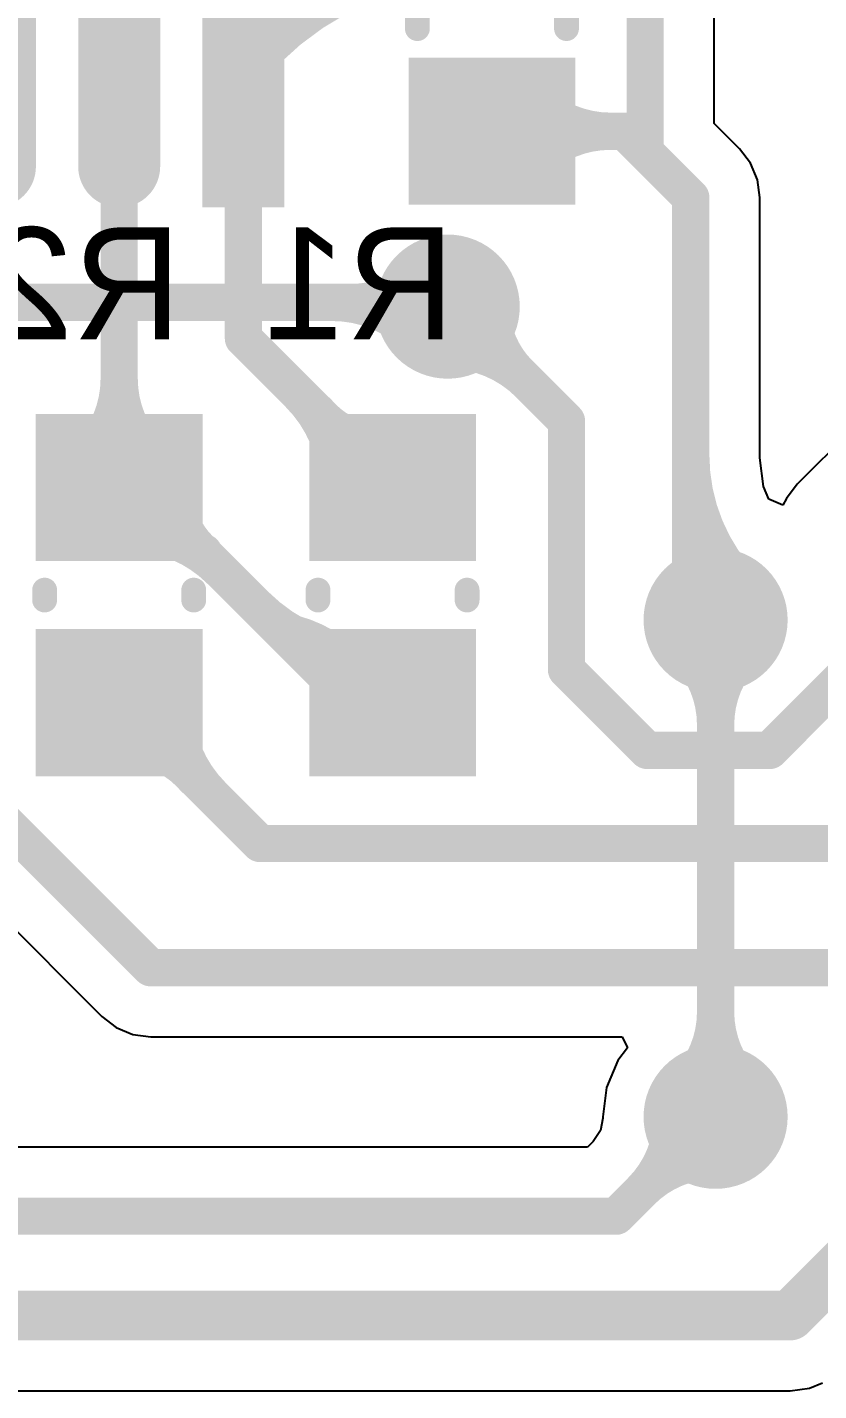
# Model space of a CAD drawing. Extents: x 41 to 201, y 4 to 127.
# Drawn here: x 151.46 to 159.55, y 27.17 to 41.11 of the extents above; entities that cross this region are included whole.
import ezdxf

# ---------------------------------------------------------------- set-up
doc = ezdxf.new("R2010")
doc.units = 0
doc.layers.get('0').update_dxf_attribs({"linetype": 'CONTINUOUS'})
for name, color, linetype in [('BOTTOMLAYER', 5, 'CONTINUOUS'), ('BOTTOMOVERLAY', 54, 'CONTINUOUS'), ('BOTTOMPASTE', 16, 'CONTINUOUS'), ('BOTTOMSOLDER', 6, 'CONTINUOUS'), ('MULTILAYER', 9, 'CONTINUOUS'), ('TOPLAYER', 1, 'CONTINUOUS'), ('TOPSOLDER', 216, 'CONTINUOUS')]:
    doc.layers.add(name, color=color, linetype=linetype)

# ---------------------------------------------------------------- blocks, each defined once
blk = doc.blocks.new('0805R_B_49')
at = {"layer": 'BOTTOMLAYER'}
for points in [[(-0.45, -0.75), (-0.45, 0.75), (-1.75, -0.75), (-1.75, 0.75)], [(1.75, -0.75), (1.75, 0.75), (0.45, -0.75), (0.45, 0.75)]]:
    blk.add_solid(points, dxfattribs=at)
at = {"layer": 'BOTTOMOVERLAY', "const_width": 0.254}
for points in [[(0.051, 0.762), (-0.051, 0.762)], [(0.051, -0.762), (-0.051, -0.762)]]:
    blk.add_lwpolyline(points, dxfattribs=at)
at = {"layer": 'BOTTOMOVERLAY', "const_width": 0.127}
for points in [[(-0.114, 0.762, 1), (0.013, 0.762, 1)], [(-0.013, 0.762, 1), (0.114, 0.762, 1)], [(-0.114, -0.762, 1), (0.013, -0.762, 1)], [(-0.013, -0.762, 1), (0.114, -0.762, 1)]]:
    blk.add_lwpolyline(points, format="xyb", close=True, dxfattribs=at)
at = {"layer": 'BOTTOMPASTE'}
for points in [[(-0.45, -0.75), (-0.45, 0.75), (-1.75, -0.75), (-1.75, 0.75)], [(1.75, -0.75), (1.75, 0.75), (0.45, -0.75), (0.45, 0.75)]]:
    blk.add_solid(points, dxfattribs=at)
at = {"layer": 'BOTTOMSOLDER'}
for points in [[(-0.348, -0.852), (-0.348, 0.852), (-1.852, -0.852), (-1.852, 0.852)], [(1.852, -0.852), (1.852, 0.852), (0.348, -0.852), (0.348, 0.852)]]:
    blk.add_solid(points, dxfattribs=at)
blk = doc.blocks.new('0805R_B_50')
at = {"layer": 'BOTTOMLAYER'}
for points in [[(-0.45, -0.75), (-0.45, 0.75), (-1.75, -0.75), (-1.75, 0.75)], [(1.75, -0.75), (1.75, 0.75), (0.45, -0.75), (0.45, 0.75)]]:
    blk.add_solid(points, dxfattribs=at)
at = {"layer": 'BOTTOMOVERLAY', "const_width": 0.254}
for points in [[(0.051, 0.762), (-0.051, 0.762)], [(0.051, -0.762), (-0.051, -0.762)]]:
    blk.add_lwpolyline(points, dxfattribs=at)
at = {"layer": 'BOTTOMOVERLAY', "const_width": 0.127}
for points in [[(-0.114, 0.762, 1), (0.013, 0.762, 1)], [(-0.013, 0.762, 1), (0.114, 0.762, 1)], [(-0.114, -0.762, 1), (0.013, -0.762, 1)], [(-0.013, -0.762, 1), (0.114, -0.762, 1)]]:
    blk.add_lwpolyline(points, format="xyb", close=True, dxfattribs=at)
at = {"layer": 'BOTTOMPASTE'}
for points in [[(-0.45, -0.75), (-0.45, 0.75), (-1.75, -0.75), (-1.75, 0.75)], [(1.75, -0.75), (1.75, 0.75), (0.45, -0.75), (0.45, 0.75)]]:
    blk.add_solid(points, dxfattribs=at)
at = {"layer": 'BOTTOMSOLDER'}
for points in [[(-0.348, -0.852), (-0.348, 0.852), (-1.852, -0.852), (-1.852, 0.852)], [(1.852, -0.852), (1.852, 0.852), (0.348, -0.852), (0.348, 0.852)]]:
    blk.add_solid(points, dxfattribs=at)
blk = doc.blocks.new('0805R_B_51')
at = {"layer": 'BOTTOMLAYER'}
for points in [[(-0.45, -0.75), (-0.45, 0.75), (-1.75, -0.75), (-1.75, 0.75)], [(1.75, -0.75), (1.75, 0.75), (0.45, -0.75), (0.45, 0.75)]]:
    blk.add_solid(points, dxfattribs=at)
at = {"layer": 'BOTTOMOVERLAY', "const_width": 0.254}
for points in [[(-0.051, 0.762), (0.051, 0.762)], [(-0.051, -0.762), (0.051, -0.762)]]:
    blk.add_lwpolyline(points, dxfattribs=at)
at = {"layer": 'BOTTOMOVERLAY', "const_width": 0.127}
for points in [[(-0.114, 0.762, 1), (0.013, 0.762, 1)], [(-0.013, 0.762, 1), (0.114, 0.762, 1)], [(-0.114, -0.762, 1), (0.013, -0.762, 1)], [(-0.013, -0.762, 1), (0.114, -0.762, 1)]]:
    blk.add_lwpolyline(points, format="xyb", close=True, dxfattribs=at)
at = {"layer": 'BOTTOMPASTE'}
for points in [[(-0.45, -0.75), (-0.45, 0.75), (-1.75, -0.75), (-1.75, 0.75)], [(1.75, -0.75), (1.75, 0.75), (0.45, -0.75), (0.45, 0.75)]]:
    blk.add_solid(points, dxfattribs=at)
at = {"layer": 'BOTTOMSOLDER'}
for points in [[(-0.348, -0.852), (-0.348, 0.852), (-1.852, -0.852), (-1.852, 0.852)], [(1.852, -0.852), (1.852, 0.852), (0.348, -0.852), (0.348, 0.852)]]:
    blk.add_solid(points, dxfattribs=at)
blk = doc.blocks.new('SOIC14_150_50__B_65')
at = {"layer": 'BOTTOMLAYER', "const_width": 0.635}
for points in [[(-7.3025, 0), (-5.3975, 0)], [(-7.3025, -1.27), (-5.3975, -1.27)], [(-0.9525, -1.27), (0.9525, -1.27)], [(-7.3025, -2.54), (-5.3975, -2.54)], [(-0.9525, -2.54), (0.9525, -2.54)], [(-7.3025, -3.81), (-5.3975, -3.81)], [(-0.9525, -3.81), (0.9525, -3.81)], [(-7.3025, -5.08), (-5.3975, -5.08)], [(-0.9525, -5.08), (0.9525, -5.08)], [(-7.3025, -6.35), (-5.3975, -6.35)], [(-0.9525, -6.35), (0.9525, -6.35)], [(-5.3975, -7.62), (-7.3025, -7.62)], [(-0.9525, -7.62), (0.9525, -7.62)]]:
    blk.add_lwpolyline(points, dxfattribs=at)
at = {"layer": 'BOTTOMLAYER', "const_width": 0.3175}
for points in [[(-7.46125, 0, 1), (-7.14375, 0, 1)], [(-5.55625, 0, 1), (-5.23875, 0, 1)], [(-7.46125, -1.27, 1), (-7.14375, -1.27, 1)], [(-5.55625, -1.27, 1), (-5.23875, -1.27, 1)], [(-1.11125, -1.27, 1), (-0.79375, -1.27, 1)], [(0.79375, -1.27, 1), (1.11125, -1.27, 1)], [(-7.46125, -2.54, 1), (-7.14375, -2.54, 1)], [(-5.55625, -2.54, 1), (-5.23875, -2.54, 1)], [(-1.11125, -2.54, 1), (-0.79375, -2.54, 1)], [(0.79375, -2.54, 1), (1.11125, -2.54, 1)], [(-7.46125, -3.81, 1), (-7.14375, -3.81, 1)], [(-5.55625, -3.81, 1), (-5.23875, -3.81, 1)], [(-1.11125, -3.81, 1), (-0.79375, -3.81, 1)], [(0.79375, -3.81, 1), (1.11125, -3.81, 1)], [(-7.46125, -5.08, 1), (-7.14375, -5.08, 1)], [(-5.55625, -5.08, 1), (-5.23875, -5.08, 1)], [(-1.11125, -5.08, 1), (-0.79375, -5.08, 1)], [(0.79375, -5.08, 1), (1.11125, -5.08, 1)], [(-7.46125, -6.35, 1), (-7.14375, -6.35, 1)], [(-5.55625, -6.35, 1), (-5.23875, -6.35, 1)], [(-1.11125, -6.35, 1), (-0.79375, -6.35, 1)], [(0.79375, -6.35, 1), (1.11125, -6.35, 1)], [(-7.46125, -7.62, 1), (-7.14375, -7.62, 1)], [(-5.55625, -7.62, 1), (-5.23875, -7.62, 1)], [(-1.11125, -7.62, 1), (-0.79375, -7.62, 1)], [(0.79375, -7.62, 1), (1.11125, -7.62, 1)]]:
    blk.add_lwpolyline(points, format="xyb", close=True, dxfattribs=at)
at = {"layer": 'BOTTOMLAYER'}
blk.add_solid([(1.27, 0.3175), (-1.27, 0.3175), (1.27, -0.3175), (-1.27, -0.3175)], dxfattribs=at)
at = {"layer": 'BOTTOMOVERLAY', "const_width": 0.254}
for points in [[(-4.572, -8.255), (-4.572, 0.635)], [(-3.4925, 0.635), (-4.572, 0.635)], [(-1.778, 0.635), (-2.8575, 0.635)], [(-1.778, -8.255), (-1.778, 0.635)], [(-1.778, -8.255), (-4.572, -8.255)]]:
    blk.add_lwpolyline(points, dxfattribs=at)
at = {"layer": 'BOTTOMOVERLAY'}
for points, const_width in [([(-4.6355, 0.635, 1), (-4.5085, 0.635, 1)], 0.127), ([(-4.6355, 0.635, 1), (-4.5085, 0.635, 1)], 0.127), ([(-3.556, 0.635, 1), (-3.429, 0.635, 1)], 0.127), ([(-3.556, 0.635, 1), (-3.429, 0.635, 1)], 0.127), ([(-2.921, 0.635, 1), (-2.794, 0.635, 1)], 0.127), ([(-2.921, 0.635, 1), (-2.794, 0.635, 1)], 0.127), ([(-1.8415, 0.635, 1), (-1.7145, 0.635, 1)], 0.127), ([(-1.8415, 0.635, 1), (-1.7145, 0.635, 1)], 0.127), ([(-2.159, 0.127, 1), (-2.413, 0.127, 1)], 0.254), ([(-2.4765, 0.127, 1), (-2.3495, 0.127, 1)], 0.127), ([(-2.2225, 0.127, 1), (-2.0955, 0.127, 1)], 0.127), ([(-4.6355, -8.255, 1), (-4.5085, -8.255, 1)], 0.127), ([(-4.6355, -8.255, 1), (-4.5085, -8.255, 1)], 0.127), ([(-1.8415, -8.255, 1), (-1.7145, -8.255, 1)], 0.127), ([(-1.8415, -8.255, 1), (-1.7145, -8.255, 1)], 0.127)]:
    blk.add_lwpolyline(points, format="xyb", close=True, dxfattribs=dict(at, const_width=const_width))
at = {"layer": 'BOTTOMOVERLAY', "const_width": 0.254}
blk.add_lwpolyline([(-2.8575, 0.635, -1), (-3.4925, 0.635)], format="xyb", dxfattribs=at)
at = {"layer": 'BOTTOMPASTE', "const_width": 0.635}
for points in [[(-7.3025, 0), (-5.3975, 0)], [(-7.3025, -1.27), (-5.3975, -1.27)], [(-0.9525, -1.27), (0.9525, -1.27)], [(-7.3025, -2.54), (-5.3975, -2.54)], [(-0.9525, -2.54), (0.9525, -2.54)], [(-7.3025, -3.81), (-5.3975, -3.81)], [(-0.9525, -3.81), (0.9525, -3.81)], [(-7.3025, -5.08), (-5.3975, -5.08)], [(-0.9525, -5.08), (0.9525, -5.08)], [(-7.3025, -6.35), (-5.3975, -6.35)], [(-0.9525, -6.35), (0.9525, -6.35)], [(-5.3975, -7.62), (-7.3025, -7.62)], [(-0.9525, -7.62), (0.9525, -7.62)]]:
    blk.add_lwpolyline(points, dxfattribs=at)
at = {"layer": 'BOTTOMPASTE', "const_width": 0.3175}
for points in [[(-7.46125, 0, 1), (-7.14375, 0, 1)], [(-5.55625, 0, 1), (-5.23875, 0, 1)], [(-7.46125, -1.27, 1), (-7.14375, -1.27, 1)], [(-5.55625, -1.27, 1), (-5.23875, -1.27, 1)], [(-1.11125, -1.27, 1), (-0.79375, -1.27, 1)], [(0.79375, -1.27, 1), (1.11125, -1.27, 1)], [(-7.46125, -2.54, 1), (-7.14375, -2.54, 1)], [(-5.55625, -2.54, 1), (-5.23875, -2.54, 1)], [(-1.11125, -2.54, 1), (-0.79375, -2.54, 1)], [(0.79375, -2.54, 1), (1.11125, -2.54, 1)], [(-7.46125, -3.81, 1), (-7.14375, -3.81, 1)], [(-5.55625, -3.81, 1), (-5.23875, -3.81, 1)], [(-1.11125, -3.81, 1), (-0.79375, -3.81, 1)], [(0.79375, -3.81, 1), (1.11125, -3.81, 1)], [(-7.46125, -5.08, 1), (-7.14375, -5.08, 1)], [(-5.55625, -5.08, 1), (-5.23875, -5.08, 1)], [(-1.11125, -5.08, 1), (-0.79375, -5.08, 1)], [(0.79375, -5.08, 1), (1.11125, -5.08, 1)], [(-7.46125, -6.35, 1), (-7.14375, -6.35, 1)], [(-5.55625, -6.35, 1), (-5.23875, -6.35, 1)], [(-1.11125, -6.35, 1), (-0.79375, -6.35, 1)], [(0.79375, -6.35, 1), (1.11125, -6.35, 1)], [(-7.46125, -7.62, 1), (-7.14375, -7.62, 1)], [(-5.55625, -7.62, 1), (-5.23875, -7.62, 1)], [(-1.11125, -7.62, 1), (-0.79375, -7.62, 1)], [(0.79375, -7.62, 1), (1.11125, -7.62, 1)]]:
    blk.add_lwpolyline(points, format="xyb", close=True, dxfattribs=at)
at = {"layer": 'BOTTOMPASTE'}
blk.add_solid([(1.27, 0.3175), (-1.27, 0.3175), (1.27, -0.3175), (-1.27, -0.3175)], dxfattribs=at)
at = {"layer": 'BOTTOMSOLDER', "const_width": 0.8382}
for points in [[(-7.3025, 0), (-5.3975, 0)], [(-7.3025, -1.27), (-5.3975, -1.27)], [(-0.9525, -1.27), (0.9525, -1.27)], [(-7.3025, -2.54), (-5.3975, -2.54)], [(-0.9525, -2.54), (0.9525, -2.54)], [(-7.3025, -3.81), (-5.3975, -3.81)], [(-0.9525, -3.81), (0.9525, -3.81)], [(-7.3025, -5.08), (-5.3975, -5.08)], [(-0.9525, -5.08), (0.9525, -5.08)], [(-7.3025, -6.35), (-5.3975, -6.35)], [(-0.9525, -6.35), (0.9525, -6.35)], [(-5.3975, -7.62), (-7.3025, -7.62)], [(-0.9525, -7.62), (0.9525, -7.62)]]:
    blk.add_lwpolyline(points, dxfattribs=at)
at = {"layer": 'BOTTOMSOLDER', "const_width": 0.4191}
for points in [[(-7.51205, 0, 1), (-7.09295, 0, 1)], [(-5.60705, 0, 1), (-5.18795, 0, 1)], [(-7.51205, -1.27, 1), (-7.09295, -1.27, 1)], [(-5.60705, -1.27, 1), (-5.18795, -1.27, 1)], [(-1.16205, -1.27, 1), (-0.74295, -1.27, 1)], [(0.74295, -1.27, 1), (1.16205, -1.27, 1)], [(-7.51205, -2.54, 1), (-7.09295, -2.54, 1)], [(-5.60705, -2.54, 1), (-5.18795, -2.54, 1)], [(-1.16205, -2.54, 1), (-0.74295, -2.54, 1)], [(0.74295, -2.54, 1), (1.16205, -2.54, 1)], [(-7.51205, -3.81, 1), (-7.09295, -3.81, 1)], [(-5.60705, -3.81, 1), (-5.18795, -3.81, 1)], [(-1.16205, -3.81, 1), (-0.74295, -3.81, 1)], [(0.74295, -3.81, 1), (1.16205, -3.81, 1)], [(-7.51205, -5.08, 1), (-7.09295, -5.08, 1)], [(-5.60705, -5.08, 1), (-5.18795, -5.08, 1)], [(-1.16205, -5.08, 1), (-0.74295, -5.08, 1)], [(0.74295, -5.08, 1), (1.16205, -5.08, 1)], [(-7.51205, -6.35, 1), (-7.09295, -6.35, 1)], [(-5.60705, -6.35, 1), (-5.18795, -6.35, 1)], [(-1.16205, -6.35, 1), (-0.74295, -6.35, 1)], [(0.74295, -6.35, 1), (1.16205, -6.35, 1)], [(-7.51205, -7.62, 1), (-7.09295, -7.62, 1)], [(-5.60705, -7.62, 1), (-5.18795, -7.62, 1)], [(-1.16205, -7.62, 1), (-0.74295, -7.62, 1)], [(0.74295, -7.62, 1), (1.16205, -7.62, 1)]]:
    blk.add_lwpolyline(points, format="xyb", close=True, dxfattribs=at)
at = {"layer": 'BOTTOMSOLDER'}
blk.add_solid([(1.3716, 0.4191), (-1.3716, 0.4191), (1.3716, -0.4191), (-1.3716, -0.4191)], dxfattribs=at)

msp = doc.modelspace()

# ---------------------------------------------------------------- linework, layer by layer
at = {"layer": 'BOTTOMLAYER'}
for p, q in [((158.481, 40.128), (158.481, 45.188)), ((167.167, 44.275), (159.331, 36.439)), ((158.74, 39.868), (158.481, 40.128)), ((158.852, 39.722), (158.74, 39.868)), ((158.923, 39.552), (158.852, 39.722)), ((158.947, 39.37), (158.923, 39.552)), ((158.947, 36.708), (158.947, 39.37)), ((158.985, 36.417), (158.947, 36.708)), ((159.04, 36.285), (158.985, 36.417)), ((159.331, 36.439), (159.219, 36.293)), ((159.184, 36.226), (159.04, 36.285)), ((159.219, 36.293), (159.184, 36.226)), ((159.219, 36.293), (159.219, 36.293)), ((150.741, 32.481), (152.224, 30.998)), ((152.224, 30.998), (152.37, 30.886)), ((152.37, 30.886), (152.54, 30.815)), ((152.54, 30.815), (152.722, 30.791)), ((152.722, 30.791), (157.541, 30.791)), ((157.597, 30.678), (157.498, 30.548)), ((157.541, 30.791), (157.597, 30.678)), ((157.498, 30.548), (157.382, 30.27)), ((157.382, 30.27), (157.343, 29.972)), ((157.343, 29.972), (157.345, 29.959)), ((157.319, 29.831), (157.245, 29.72)), ((157.345, 29.959), (157.319, 29.831)), ((157.239, 29.711), (157.188, 29.661)), ((157.245, 29.72), (157.237, 29.713)), ((157.237, 29.713), (157.239, 29.711)), ((157.239, 29.711), (157.239, 29.711)), ((157.188, 29.661), (145.072, 29.661)), ((159.258, 27.171), (159.457, 27.198)), ((159.457, 27.198), (159.588, 27.252)), ((144.335, 27.171), (159.258, 27.171))]:
    msp.add_line(p, q, dxfattribs=at)
for points, const_width in [([(157.776, 39.836), (157.776, 45.188)], 0.381), ([(153.67, 40.64), (155.278, 42.248)], 0.381), ([(152.4, 36.406), (152.4, 40.64)], 0.381), ([(153.67, 37.93), (153.67, 40.64)], 0.381), ([(156.21, 40.048), (157.564, 40.048)], 0.381), ([(157.564, 40.048), (158.242, 39.37)], 0.381), ([(158.242, 35.56), (158.242, 39.37)], 0.381), ([(155.758, 38.255), (155.801, 38.255)], 0.381), ([(155.801, 38.255), (156.972, 37.084)], 0.381), ([(153.67, 37.93), (155.194, 36.406)], 0.381), ([(156.972, 34.544), (156.972, 37.084)], 0.381), ([(152.4, 36.406), (152.588, 36.406)], 0.381), ([(152.588, 36.406), (154.788, 34.206)], 0.381), ([(156.972, 34.544), (157.798, 33.718)], 0.381), ([(159.048, 33.718), (159.829, 34.5)], 0.381), ([(152.4, 34.206), (153.84, 32.766)], 0.381), ([(154.788, 34.206), (155.194, 34.206)], 0.381), ([(157.798, 33.718), (159.048, 33.718)], 0.381), ([(150.951, 33.267), (152.722, 31.496)], 0.381), ([(153.84, 32.766), (169.042, 32.766)], 0.381), ([(152.722, 31.496), (162.306, 31.496)], 0.381), ([(157.48, 28.956), (158.496, 29.972)], 0.381), ([(159.258, 27.94), (161.29, 29.972)], 0.508), ([(144.78, 28.956), (157.48, 28.956)], 0.381), ([(144.335, 27.94), (159.258, 27.94)], 0.508)]:
    msp.add_lwpolyline(points, dxfattribs=dict(at, const_width=const_width))
at = {"layer": 'BOTTOMLAYER', "const_width": 0.381}
for points in [[(153.905, 40.875, -0.198912), (156.11, 41.789)], [(154.201, 41.171, -0.236146), (153.58, 40.964)], [(153.662, 40.632, -0.236146), (153.526, 40.587)], [(157.419, 40.048, -0.198912), (156.635, 40.373)], [(157.419, 40.048, -0.198912), (156.635, 40.373)], [(156.635, 39.723, -0.198912), (157.419, 40.048)], [(156.635, 39.723, -0.198912), (157.419, 40.048)], [(156.486, 37.57, -0.198912), (156.202, 38.255)], [(156.486, 37.57, -0.198912), (156.202, 38.255)], [(155.758, 37.811, -0.198912), (156.59, 37.466)], [(155.758, 37.811, -0.198912), (156.59, 37.466)], [(152.4, 37.515, -0.198912), (152.075, 36.731)], [(152.4, 37.515, -0.198912), (152.075, 36.731)], [(152.725, 36.731, -0.198912), (152.4, 37.515)], [(152.725, 36.731, -0.198912), (152.4, 37.515)], [(154.239, 37.361, -0.198912), (154.635, 36.406)], [(154.239, 37.361, -0.198912), (154.635, 36.406)], [(155.115, 36.482, -0.264697), (154.428, 37.177)], [(155.094, 36.865, -0.198912), (154.48, 37.12)], [(155.094, 36.865, -0.198912), (154.48, 37.12)], [(158.81, 35.366, -0.198912), (158.242, 36.738)], [(153.263, 35.742, -0.266921), (152.576, 36.427)], [(153.222, 35.772, -0.198912), (152.959, 36.406)], [(153.222, 35.772, -0.198912), (152.959, 36.406)], [(152.5, 35.947, -0.198912), (153.434, 35.559)], [(152.5, 35.947, -0.198912), (153.434, 35.559)], [(158.541, 35.097, -0.198912), (158.242, 35.819)], [(155.094, 34.665, -0.198912), (153.787, 35.207)], [(155.094, 34.665, -0.198912), (153.787, 35.207)], [(154.179, 34.911, -0.231732), (155.022, 34.176)], [(155.094, 34.284, -0.198912), (154.437, 34.557)], [(155.094, 34.284, -0.198912), (154.437, 34.557)], [(152.479, 34.13, -0.264697), (153.166, 33.435)], [(153.355, 33.251, -0.198912), (152.959, 34.206)], [(153.355, 33.251, -0.198912), (152.959, 34.206)], [(152.5, 33.747, -0.198912), (153.114, 33.492)], [(152.5, 33.747, -0.198912), (153.114, 33.492)], [(158.052, 29.972, -0.198912), (157.737, 29.213)], [(157.737, 29.213, -0.198912), (158.496, 29.527)]]:
    msp.add_lwpolyline(points, format="xyb", dxfattribs=at)
at = {"layer": 'BOTTOMLAYER'}
for points, const_width in [([(154.105, 41.171, 1), (154.296, 41.171, 1)], 0.191), ([(153.485, 40.964, 1), (153.675, 40.964, 1)], 0.191), ([(153.81, 40.875, 1), (154.001, 40.875, 1)], 0.191), ([(152.305, 40.64, 1), (152.495, 40.64, 1)], 0.191), ([(153.431, 40.587, 1), (153.621, 40.587, 1)], 0.191), ([(153.567, 40.632, 1), (153.757, 40.632, 1)], 0.191), ([(153.575, 40.64, 1), (153.765, 40.64, 1)], 0.191), ([(153.575, 40.64, 1), (153.765, 40.64, 1)], 0.191), ([(156.54, 40.373, 1), (156.73, 40.373, 1)], 0.191), ([(156.54, 40.373, 1), (156.73, 40.373, 1)], 0.191), ([(156.115, 40.048, 1), (156.305, 40.048, 1)], 0.191), ([(157.324, 40.048, 1), (157.515, 40.048, 1)], 0.191), ([(157.324, 40.048, 1), (157.515, 40.048, 1)], 0.191), ([(157.324, 40.048, 1), (157.515, 40.048, 1)], 0.191), ([(157.324, 40.048, 1), (157.515, 40.048, 1)], 0.191), ([(157.469, 40.048, 1), (157.659, 40.048, 1)], 0.191), ([(157.469, 40.048, 1), (157.659, 40.048, 1)], 0.191), ([(157.681, 39.836, 1), (157.871, 39.836, 1)], 0.191), ([(156.54, 39.723, 1), (156.73, 39.723, 1)], 0.191), ([(156.54, 39.723, 1), (156.73, 39.723, 1)], 0.191), ([(158.147, 39.37, 1), (158.337, 39.37, 1)], 0.191), ([(158.147, 39.37, 1), (158.337, 39.37, 1)], 0.191), ([(155.44, 38.255, 1), (156.075, 38.255, 1)], 0.635), ([(155.663, 38.255, 1), (155.853, 38.255, 1)], 0.191), ([(155.706, 38.255, 1), (155.896, 38.255, 1)], 0.191), ([(155.706, 38.255, 1), (155.896, 38.255, 1)], 0.191), ([(156.107, 38.255, 1), (156.298, 38.255, 1)], 0.191), ([(156.107, 38.255, 1), (156.298, 38.255, 1)], 0.191), ([(153.575, 37.93, 1), (153.765, 37.93, 1)], 0.191), ([(153.575, 37.93, 1), (153.765, 37.93, 1)], 0.191), ([(155.663, 37.811, 1), (155.853, 37.811, 1)], 0.191), ([(155.663, 37.811, 1), (155.853, 37.811, 1)], 0.191), ([(152.305, 37.515, 1), (152.495, 37.515, 1)], 0.191), ([(152.305, 37.515, 1), (152.495, 37.515, 1)], 0.191), ([(152.305, 37.515, 1), (152.495, 37.515, 1)], 0.191), ([(152.305, 37.515, 1), (152.495, 37.515, 1)], 0.191), ([(156.391, 37.57, 1), (156.581, 37.57, 1)], 0.191), ([(156.391, 37.57, 1), (156.581, 37.57, 1)], 0.191), ([(156.495, 37.466, 1), (156.686, 37.466, 1)], 0.191), ([(156.495, 37.466, 1), (156.686, 37.466, 1)], 0.191), ([(154.144, 37.361, 1), (154.334, 37.361, 1)], 0.191), ([(154.144, 37.361, 1), (154.334, 37.361, 1)], 0.191), ([(154.333, 37.177, 1), (154.523, 37.177, 1)], 0.191), ([(154.385, 37.12, 1), (154.576, 37.12, 1)], 0.191), ([(154.385, 37.12, 1), (154.576, 37.12, 1)], 0.191), ([(156.877, 37.084, 1), (157.067, 37.084, 1)], 0.191), ([(156.877, 37.084, 1), (157.067, 37.084, 1)], 0.191), ([(154.999, 36.865, 1), (155.189, 36.865, 1)], 0.191), ([(154.999, 36.865, 1), (155.189, 36.865, 1)], 0.191), ([(151.98, 36.731, 1), (152.17, 36.731, 1)], 0.191), ([(151.98, 36.731, 1), (152.17, 36.731, 1)], 0.191), ([(152.63, 36.731, 1), (152.82, 36.731, 1)], 0.191), ([(152.63, 36.731, 1), (152.82, 36.731, 1)], 0.191), ([(158.147, 36.738, 1), (158.337, 36.738, 1)], 0.191), ([(155.02, 36.482, 1), (155.21, 36.482, 1)], 0.191), ([(152.305, 36.406, 1), (152.495, 36.406, 1)], 0.191), ([(152.305, 36.406, 1), (152.495, 36.406, 1)], 0.191), ([(152.48, 36.427, 1), (152.671, 36.427, 1)], 0.191), ([(152.493, 36.406, 1), (152.683, 36.406, 1)], 0.191), ([(152.493, 36.406, 1), (152.683, 36.406, 1)], 0.191), ([(152.864, 36.406, 1), (153.055, 36.406, 1)], 0.191), ([(152.864, 36.406, 1), (153.055, 36.406, 1)], 0.191), ([(154.539, 36.406, 1), (154.73, 36.406, 1)], 0.191), ([(154.539, 36.406, 1), (154.73, 36.406, 1)], 0.191), ([(155.099, 36.406, 1), (155.289, 36.406, 1)], 0.191), ([(152.405, 35.947, 1), (152.595, 35.947, 1)], 0.191), ([(152.405, 35.947, 1), (152.595, 35.947, 1)], 0.191), ([(158.147, 35.819, 1), (158.337, 35.819, 1)], 0.191), ([(153.127, 35.772, 1), (153.318, 35.772, 1)], 0.191), ([(153.127, 35.772, 1), (153.318, 35.772, 1)], 0.191), ([(153.168, 35.742, 1), (153.358, 35.742, 1)], 0.191), ([(153.339, 35.559, 1), (153.53, 35.559, 1)], 0.191), ([(153.339, 35.559, 1), (153.53, 35.559, 1)], 0.191), ([(158.179, 35.052, 1), (158.814, 35.052, 1)], 0.635), ([(158.147, 35.56, 1), (158.337, 35.56, 1)], 0.191), ([(158.715, 35.366, 1), (158.906, 35.366, 1)], 0.191), ([(153.692, 35.207, 1), (153.882, 35.207, 1)], 0.191), ([(153.692, 35.207, 1), (153.882, 35.207, 1)], 0.191), ([(158.446, 35.097, 1), (158.636, 35.097, 1)], 0.191), ([(154.083, 34.911, 1), (154.274, 34.911, 1)], 0.191), ([(154.999, 34.665, 1), (155.189, 34.665, 1)], 0.191), ([(154.999, 34.665, 1), (155.189, 34.665, 1)], 0.191), ([(154.342, 34.557, 1), (154.533, 34.557, 1)], 0.191), ([(154.342, 34.557, 1), (154.533, 34.557, 1)], 0.191), ([(156.877, 34.544, 1), (157.067, 34.544, 1)], 0.191), ([(156.877, 34.544, 1), (157.067, 34.544, 1)], 0.191), ([(154.999, 34.284, 1), (155.189, 34.284, 1)], 0.191), ([(154.999, 34.284, 1), (155.189, 34.284, 1)], 0.191), ([(152.305, 34.206, 1), (152.495, 34.206, 1)], 0.191), ([(152.384, 34.13, 1), (152.574, 34.13, 1)], 0.191), ([(152.864, 34.206, 1), (153.055, 34.206, 1)], 0.191), ([(152.864, 34.206, 1), (153.055, 34.206, 1)], 0.191), ([(154.693, 34.206, 1), (154.883, 34.206, 1)], 0.191), ([(154.693, 34.206, 1), (154.883, 34.206, 1)], 0.191), ([(154.926, 34.176, 1), (155.117, 34.176, 1)], 0.191), ([(155.099, 34.206, 1), (155.289, 34.206, 1)], 0.191), ([(152.405, 33.747, 1), (152.595, 33.747, 1)], 0.191), ([(152.405, 33.747, 1), (152.595, 33.747, 1)], 0.191), ([(157.702, 33.718, 1), (157.893, 33.718, 1)], 0.191), ([(157.702, 33.718, 1), (157.893, 33.718, 1)], 0.191), ([(158.953, 33.718, 1), (159.144, 33.718, 1)], 0.191), ([(158.953, 33.718, 1), (159.144, 33.718, 1)], 0.191), ([(153.018, 33.492, 1), (153.209, 33.492, 1)], 0.191), ([(153.018, 33.492, 1), (153.209, 33.492, 1)], 0.191), ([(153.071, 33.435, 1), (153.261, 33.435, 1)], 0.191), ([(153.26, 33.251, 1), (153.45, 33.251, 1)], 0.191), ([(153.26, 33.251, 1), (153.45, 33.251, 1)], 0.191), ([(153.745, 32.766, 1), (153.935, 32.766, 1)], 0.191), ([(153.745, 32.766, 1), (153.935, 32.766, 1)], 0.191), ([(152.627, 31.496, 1), (152.817, 31.496, 1)], 0.191), ([(152.627, 31.496, 1), (152.817, 31.496, 1)], 0.191), ([(158.179, 29.972, 1), (158.814, 29.972, 1)], 0.635), ([(157.956, 29.972, 1), (158.147, 29.972, 1)], 0.191), ([(158.401, 29.972, 1), (158.591, 29.972, 1)], 0.191), ([(158.401, 29.527, 1), (158.591, 29.527, 1)], 0.191), ([(157.642, 29.213, 1), (157.832, 29.213, 1)], 0.191), ([(157.642, 29.213, 1), (157.832, 29.213, 1)], 0.191), ([(157.385, 28.956, 1), (157.575, 28.956, 1)], 0.191), ([(157.385, 28.956, 1), (157.575, 28.956, 1)], 0.191), ([(159.131, 27.94, 1), (159.385, 27.94, 1)], 0.254), ([(159.131, 27.94, 1), (159.385, 27.94, 1)], 0.254)]:
    msp.add_lwpolyline(points, format="xyb", close=True, dxfattribs=dict(at, const_width=const_width))
at = {"layer": 'BOTTOMSOLDER', "const_width": 0.737}
for points in [[(155.389, 38.255, 1), (156.126, 38.255, 1)], [(158.128, 35.052, 1), (158.864, 35.052, 1)], [(158.128, 29.972, 1), (158.864, 29.972, 1)]]:
    msp.add_lwpolyline(points, format="xyb", close=True, dxfattribs=at)
at = {"layer": 'MULTILAYER', "const_width": 0.635}
for points in [[(155.44, 38.255, 1), (156.075, 38.255, 1)], [(158.179, 35.052, 1), (158.814, 35.052, 1)], [(158.179, 29.972, 1), (158.814, 29.972, 1)]]:
    msp.add_lwpolyline(points, format="xyb", close=True, dxfattribs=at)
at = {"layer": 'TOPLAYER', "const_width": 0.381}
for points in [[(155.443, 38.569, -0.198912), (154.789, 38.298)], [(155.443, 38.569, -0.198912), (154.789, 38.298)], [(154.58, 38.298, -0.198912), (155.443, 37.941)], [(154.58, 38.298, -0.198912), (155.443, 37.941)], [(158.182, 34.738, -0.198912), (158.496, 33.979)], [(158.182, 34.738, -0.198912), (158.496, 33.979)], [(158.496, 33.979, -0.198912), (158.81, 34.738)], [(158.496, 33.979, -0.198912), (158.81, 34.738)], [(158.496, 31.045, -0.198912), (158.182, 30.286)], [(158.496, 31.045, -0.198912), (158.182, 30.286)], [(158.81, 30.286, -0.198912), (158.496, 31.045)], [(158.81, 30.286, -0.198912), (158.496, 31.045)]]:
    msp.add_lwpolyline(points, format="xyb", dxfattribs=at)
at = {"layer": 'TOPLAYER'}
for points, const_width in [([(155.44, 38.255, 1), (156.075, 38.255, 1)], 0.635), ([(155.348, 38.569, 1), (155.539, 38.569, 1)], 0.191), ([(155.348, 38.569, 1), (155.539, 38.569, 1)], 0.191), ([(154.485, 38.298, 1), (154.676, 38.298, 1)], 0.191), ([(154.485, 38.298, 1), (154.676, 38.298, 1)], 0.191), ([(154.694, 38.298, 1), (154.884, 38.298, 1)], 0.191), ([(154.694, 38.298, 1), (154.884, 38.298, 1)], 0.191), ([(155.619, 38.298, 1), (155.81, 38.298, 1)], 0.191), ([(155.619, 38.298, 1), (155.81, 38.298, 1)], 0.191), ([(155.663, 38.255, 1), (155.853, 38.255, 1)], 0.191), ([(155.348, 37.941, 1), (155.539, 37.941, 1)], 0.191), ([(155.348, 37.941, 1), (155.539, 37.941, 1)], 0.191), ([(158.179, 35.052, 1), (158.814, 35.052, 1)], 0.635), ([(158.401, 35.052, 1), (158.591, 35.052, 1)], 0.191), ([(158.086, 34.738, 1), (158.277, 34.738, 1)], 0.191), ([(158.086, 34.738, 1), (158.277, 34.738, 1)], 0.191), ([(158.715, 34.738, 1), (158.906, 34.738, 1)], 0.191), ([(158.715, 34.738, 1), (158.906, 34.738, 1)], 0.191), ([(158.401, 33.979, 1), (158.591, 33.979, 1)], 0.191), ([(158.401, 33.979, 1), (158.591, 33.979, 1)], 0.191), ([(158.401, 33.979, 1), (158.591, 33.979, 1)], 0.191), ([(158.401, 33.979, 1), (158.591, 33.979, 1)], 0.191), ([(158.401, 31.045, 1), (158.591, 31.045, 1)], 0.191), ([(158.401, 31.045, 1), (158.591, 31.045, 1)], 0.191), ([(158.401, 31.045, 1), (158.591, 31.045, 1)], 0.191), ([(158.401, 31.045, 1), (158.591, 31.045, 1)], 0.191), ([(158.179, 29.972, 1), (158.814, 29.972, 1)], 0.635), ([(158.086, 30.286, 1), (158.277, 30.286, 1)], 0.191), ([(158.086, 30.286, 1), (158.277, 30.286, 1)], 0.191), ([(158.715, 30.286, 1), (158.906, 30.286, 1)], 0.191), ([(158.715, 30.286, 1), (158.906, 30.286, 1)], 0.191), ([(158.401, 29.972, 1), (158.591, 29.972, 1)], 0.191)]:
    msp.add_lwpolyline(points, format="xyb", close=True, dxfattribs=dict(at, const_width=const_width))
at = {"layer": 'TOPLAYER', "const_width": 0.381}
for points in [[(149.618, 38.298), (155.715, 38.298)], [(155.715, 38.298), (155.758, 38.255)], [(158.496, 29.972), (158.496, 35.052)]]:
    msp.add_lwpolyline(points, dxfattribs=at)
at = {"layer": 'TOPSOLDER', "const_width": 0.737}
for points in [[(155.389, 38.255, 1), (156.126, 38.255, 1)], [(158.128, 35.052, 1), (158.864, 35.052, 1)], [(158.128, 29.972, 1), (158.864, 29.972, 1)]]:
    msp.add_lwpolyline(points, format="xyb", close=True, dxfattribs=at)

# ---------------------------------------------------------------- block references
for name, p, rotation in [('SOIC14_150_50__B_65', (153.67, 40.64), 270), ('0805R_B_51', (156.21, 41.148), 90), ('0805R_B_50', (152.4, 35.306), 270), ('0805R_B_49', (155.194, 35.306), 270)]:
    msp.add_blockref(name, p, dxfattribs=dict(rotation=rotation))

# ---------------------------------------------------------------- texts
at = {"layer": 'BOTTOMOVERLAY', "text_generation_flag": 2}
msp.add_text('R2', height=1.143, dxfattribs=at).set_placement((153.035, 37.922))
msp.add_text('R1', height=1.143, rotation=360, dxfattribs=at).set_placement((155.829, 37.922))

doc.saveas('drawing.dxf')
